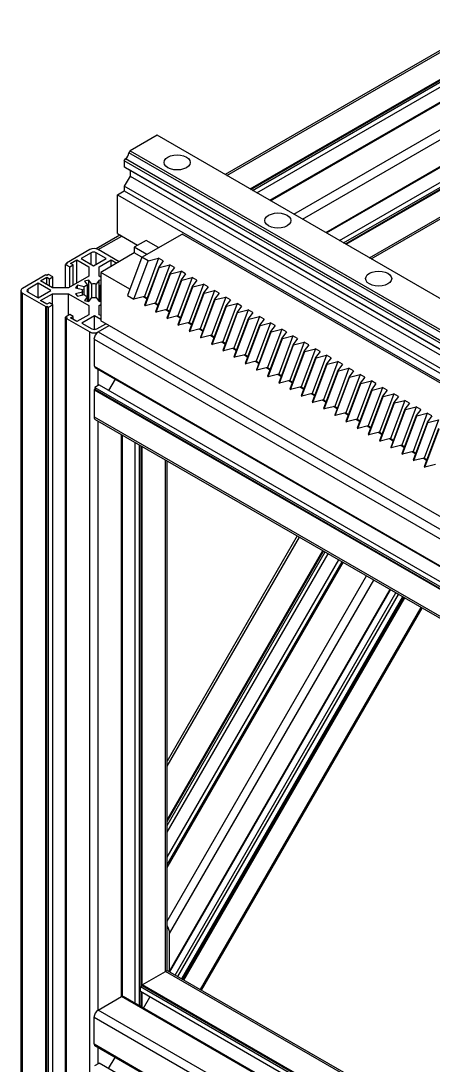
# Model space of a CAD drawing. Header units: millimetres. Extents: x 0 to 597, y 0 to 420.
# Drawn here: x 89.86 to 101.43, y 129.72 to 159.06 of the extents above; entities that cross this region are included whole.
import ezdxf

# ---------------------------------------------------------------- set-up
doc = ezdxf.new("R2010")
doc.units = ezdxf.units.MM

msp = doc.modelspace()

# ---------------------------------------------------------------- linework, layer by layer
at = {"color": 7, "linetype": 'Continuous', "lineweight": 25}
for p, q in [((149.595, 185.917), (95.593, 154.742)), ((96.297, 154.335), (149.208, 184.881)), ((96.32, 154.322), (149.208, 184.854)), ((96.367, 154.295), (149.208, 184.799)), ((96.485, 154.227), (149.208, 184.663)), ((96.848, 154.017), (149.208, 184.244)), ((96.872, 154.003), (149.208, 184.217)), ((98.418, 153.111), (149.208, 182.431)), ((98.442, 153.097), (149.208, 182.404)), ((98.805, 152.888), (149.032, 181.883)), ((98.923, 152.819), (149.032, 181.747)), ((98.97, 152.792), (149.032, 181.693)), ((98.993, 152.779), (149.032, 181.666)), ((99.697, 152.372), (149.208, 180.954)), ((93.685, 155.843), (92.926, 155.405)), ((117.592, 142.042), (93.685, 155.843)), ((92.926, 155.405), (92.895, 155.352)), ((117.584, 141.099), (92.895, 155.352)), ((92.926, 155.405), (117.584, 141.17)), ((92.763, 155.123), (92.794, 155.176)), ((117.584, 140.794), (92.763, 155.123)), ((92.763, 155.123), (92.763, 154.952)), ((92.763, 154.952), (117.584, 140.623)), ((92.794, 154.934), (92.763, 154.952)), ((117.584, 140.865), (92.794, 155.176)), ((92.794, 154.934), (117.584, 140.623)), ((92.926, 154.695), (92.763, 154.413)), ((117.584, 140.623), (92.895, 154.876)), ((92.926, 154.858), (92.895, 154.876)), ((92.926, 154.858), (117.584, 140.623)), ((92.926, 154.858), (92.926, 154.695)), ((92.926, 154.695), (117.584, 140.46)), ((117.318, 140.238), (92.763, 154.413)), ((92.763, 154.413), (92.763, 154.277)), ((92.575, 154.168), (92.763, 154.277)), ((92.575, 153.079), (92.575, 154.168)), ((92.575, 154.168), (117.011, 140.061)), ((92.763, 154.277), (117.2, 140.17)), ((92.644, 153.039), (91.973, 152.652)), ((92.575, 153.079), (93.14, 152.753)), ((93.376, 152.889), (93.046, 152.699)), ((93.258, 152.413), (94.389, 153.066)), ((93.729, 152.685), (93.376, 152.889)), ((116.965, 140.034), (94.389, 153.066)), ((91.797, 152.63), (91.141, 152.252)), ((92.621, 152.29), (92.032, 152.63)), ((93.399, 152.495), (93.046, 152.699)), ((93.046, 152.699), (93.046, 152.535)), ((91.259, 152.238), (91.434, 152.339)), ((91.434, 152.339), (91.768, 152.146)), ((91.434, 151.691), (91.434, 152.339)), ((91.834, 152.543), (91.552, 152.38)), ((91.552, 152.38), (91.905, 152.176)), ((91.905, 152.176), (92.259, 152.38)), ((92.259, 152.38), (91.976, 152.543)), ((92.061, 152.146), (92.395, 152.339)), ((93.046, 152.535), (92.103, 151.991)), ((92.395, 152.339), (92.551, 152.249)), ((92.395, 152.16), (92.395, 152.339)), ((93.258, 152.413), (92.857, 151.338)), ((93.033, 151.237), (93.433, 152.312)), ((93.258, 152.413), (93.046, 152.535)), ((93.433, 152.312), (93.258, 152.413)), ((93.729, 152.386), (93.328, 151.311)), ((93.433, 152.312), (93.729, 152.386)), ((93.859, 152.311), (93.729, 152.386)), ((93.859, 152.311), (93.73, 152.141)), ((91.165, 152.238), (91.118, 152.211)), ((91.118, 152.211), (91.236, 152.143)), ((91.118, 151.558), (91.118, 152.211)), ((91.141, 152.252), (91.165, 152.238)), ((91.141, 152.225), (91.141, 152.252)), ((91.236, 152.143), (91.33, 152.198)), ((91.236, 151.577), (91.236, 152.143)), ((91.33, 152.198), (91.259, 152.238)), ((91.33, 151.632), (91.33, 152.198)), ((91.768, 152.146), (91.768, 151.885)), ((92.061, 151.885), (92.061, 152.146)), ((92.924, 151.517), (92.103, 151.991)), ((92.103, 151.991), (92.103, 150.63)), ((93.73, 152.141), (93.329, 151.065)), ((93.347, 151.055), (93.748, 152.131)), ((94.043, 152.205), (93.642, 151.13)), ((94.044, 151.959), (93.644, 150.884)), ((93.748, 152.131), (93.73, 152.141)), ((93.748, 152.131), (94.043, 152.205)), ((94.357, 152.024), (93.957, 150.948)), ((94.173, 152.13), (94.043, 152.205)), ((94.173, 152.13), (94.044, 151.959)), ((94.062, 151.949), (94.044, 151.959)), ((94.062, 151.949), (94.357, 152.024)), ((94.487, 151.949), (94.357, 152.024)), ((90.566, 151.92), (89.911, 151.542)), ((90.345, 151.683), (90.062, 151.52)), ((90.698, 151.479), (90.345, 151.683)), ((90.345, 151.275), (90.345, 151.683)), ((90.416, 151.751), (90.59, 151.852)), ((90.75, 151.558), (90.416, 151.751)), ((90.59, 151.906), (90.566, 151.92)), ((90.637, 151.934), (90.59, 151.906)), ((90.59, 151.852), (90.661, 151.811)), ((90.59, 151.651), (90.59, 151.852)), ((90.755, 151.866), (90.637, 151.934)), ((90.661, 151.811), (90.755, 151.866)), ((90.661, 151.61), (90.661, 151.811)), ((90.755, 151.558), (90.755, 151.866)), ((91.768, 151.885), (91.203, 151.558)), ((91.772, 151.773), (91.649, 151.743)), ((91.649, 151.743), (91.728, 151.633)), ((91.851, 151.663), (91.772, 151.773)), ((91.772, 151.175), (91.772, 151.773)), ((92.057, 151.773), (91.978, 151.663)), ((92.103, 151.762), (92.057, 151.773)), ((92.057, 151.175), (92.057, 151.773)), ((92.103, 151.86), (92.061, 151.885)), ((93.661, 150.874), (94.062, 151.949)), ((94.359, 151.778), (93.958, 150.703)), ((93.975, 150.692), (94.376, 151.768)), ((94.672, 151.842), (94.271, 150.767)), ((94.487, 151.949), (94.359, 151.778)), ((94.376, 151.768), (94.359, 151.778)), ((94.376, 151.768), (94.672, 151.842)), ((94.802, 151.767), (94.672, 151.842)), ((94.802, 151.767), (94.673, 151.597)), ((89.862, 151.474), (89.862, 100.128)), ((89.911, 151.406), (90.566, 151.027)), ((90.062, 151.438), (90.345, 151.275)), ((90.345, 151.275), (90.698, 151.479)), ((90.416, 151.196), (90.75, 151.389)), ((91.203, 151.558), (90.75, 151.558)), ((90.75, 151.389), (91.203, 151.389)), ((90.75, 151.085), (90.75, 151.389)), ((91.203, 151.389), (91.768, 151.063)), ((91.203, 150.785), (91.203, 151.389)), ((91.447, 151.627), (91.396, 151.556)), ((91.396, 151.556), (91.587, 151.51)), ((91.587, 151.437), (91.396, 151.391)), ((91.396, 151.391), (91.447, 151.32)), ((91.638, 151.581), (91.447, 151.627)), ((91.447, 151.544), (91.447, 151.627)), ((91.587, 151.437), (91.587, 151.51)), ((91.587, 151.354), (91.587, 151.437)), ((91.638, 151.366), (91.638, 151.581)), ((91.728, 151.314), (91.728, 151.633)), ((91.851, 151.285), (91.851, 151.663)), ((91.978, 151.285), (91.978, 151.663)), ((92.101, 151.633), (92.103, 151.636)), ((92.101, 151.314), (92.101, 151.633)), ((94.673, 151.597), (94.272, 150.521)), ((94.29, 150.511), (94.69, 151.586)), ((94.986, 151.661), (94.585, 150.585)), ((94.987, 151.415), (94.586, 150.34)), ((94.604, 150.33), (95.005, 151.405)), ((94.69, 151.586), (94.673, 151.597)), ((94.69, 151.586), (94.986, 151.661)), ((95.3, 151.479), (94.899, 150.404)), ((95.116, 151.586), (94.986, 151.661)), ((95.116, 151.586), (94.987, 151.415)), ((95.005, 151.405), (94.987, 151.415)), ((95.005, 151.405), (95.3, 151.479)), ((95.43, 151.404), (95.3, 151.479)), ((95.43, 151.404), (95.301, 151.234)), ((90.59, 151.095), (90.416, 151.196)), ((90.661, 151.136), (90.59, 151.095)), ((90.637, 151.014), (90.755, 151.082)), ((90.755, 151.082), (90.661, 151.136)), ((90.755, 99.613), (90.755, 151.082)), ((91.447, 151.32), (91.638, 151.366)), ((91.728, 151.314), (91.649, 151.204)), ((91.649, 151.204), (91.772, 151.175)), ((91.728, 151.185), (91.728, 151.314)), ((91.772, 151.175), (91.851, 151.285)), ((91.978, 151.285), (92.057, 151.175)), ((92.057, 151.175), (92.103, 151.186)), ((92.061, 151.063), (92.103, 151.087)), ((92.103, 151.311), (92.101, 151.314)), ((92.101, 151.185), (92.101, 151.314)), ((92.857, 151.338), (93.033, 151.237)), ((93.328, 151.311), (93.033, 151.237)), ((93.396, 151.245), (93.295, 151.303)), ((93.328, 151.311), (93.404, 151.267)), ((93.642, 151.13), (93.347, 151.055)), ((93.71, 151.063), (93.609, 151.121)), ((93.642, 151.13), (93.719, 151.086)), ((95.301, 151.234), (94.901, 150.158)), ((94.918, 150.148), (95.319, 151.224)), ((95.614, 151.298), (95.214, 150.223)), ((95.319, 151.224), (95.301, 151.234)), ((95.319, 151.224), (95.614, 151.298)), ((95.929, 151.116), (95.528, 150.041)), ((95.744, 151.223), (95.614, 151.298)), ((95.744, 151.223), (95.616, 151.052)), ((95.633, 151.042), (95.929, 151.116)), ((96.059, 151.041), (95.929, 151.116)), ((90.566, 151.027), (90.59, 151.041)), ((90.566, 99.721), (90.566, 151.027)), ((90.59, 151.041), (90.637, 151.014)), ((90.59, 99.708), (90.59, 151.041)), ((90.637, 99.681), (90.637, 151.014)), ((91.236, 150.804), (91.118, 150.736)), ((91.33, 150.75), (91.236, 150.804)), ((91.768, 150.802), (91.434, 150.608)), ((91.768, 151.063), (91.768, 150.802)), ((92.061, 150.802), (92.061, 151.063)), ((92.103, 150.777), (92.061, 150.802)), ((93.329, 151.065), (93.347, 151.055)), ((93.644, 150.884), (93.661, 150.874)), ((93.957, 150.948), (93.661, 150.874)), ((94.025, 150.882), (93.924, 150.94)), ((93.957, 150.948), (94.033, 150.904)), ((95.616, 151.052), (95.215, 149.977)), ((95.232, 149.967), (95.633, 151.042)), ((95.93, 150.871), (95.529, 149.795)), ((95.547, 149.785), (95.947, 150.861)), ((95.633, 151.042), (95.616, 151.052)), ((96.243, 150.935), (95.842, 149.86)), ((96.059, 151.041), (95.93, 150.871)), ((95.947, 150.861), (95.93, 150.871)), ((95.947, 150.861), (96.243, 150.935)), ((96.373, 150.86), (96.243, 150.935)), ((96.373, 150.86), (96.244, 150.689)), ((91.118, 150.736), (91.165, 150.709)), ((91.118, 99.403), (91.118, 150.736)), ((91.165, 150.709), (91.141, 150.695)), ((91.141, 150.695), (91.797, 150.317)), ((91.141, 99.389), (91.141, 150.695)), ((91.259, 150.709), (91.33, 150.75)), ((91.434, 150.608), (91.259, 150.709)), ((91.33, 150.668), (91.33, 150.75)), ((91.924, 150.772), (91.57, 150.568)), ((91.57, 150.568), (91.853, 150.404)), ((92.103, 150.668), (91.924, 150.772)), ((91.924, 150.387), (91.924, 150.772)), ((91.995, 150.404), (92.245, 150.548)), ((92.032, 150.317), (92.339, 150.494)), ((118.472, 135.407), (92.103, 150.63)), ((93.958, 150.703), (93.975, 150.692)), ((94.271, 150.767), (93.975, 150.692)), ((94.339, 150.7), (94.238, 150.759)), ((94.271, 150.767), (94.347, 150.723)), ((94.272, 150.521), (94.29, 150.511)), ((94.585, 150.585), (94.29, 150.511)), ((94.653, 150.519), (94.552, 150.577)), ((94.585, 150.585), (94.661, 150.541)), ((96.244, 150.689), (95.843, 149.614)), ((95.861, 149.604), (96.262, 150.679)), ((96.557, 150.754), (96.156, 149.678)), ((96.558, 150.508), (96.158, 149.433)), ((96.175, 149.423), (96.576, 150.498)), ((96.262, 150.679), (96.244, 150.689)), ((96.262, 150.679), (96.557, 150.754)), ((96.871, 150.572), (96.471, 149.497)), ((96.687, 150.679), (96.557, 150.754)), ((96.687, 150.679), (96.558, 150.508)), ((96.576, 150.498), (96.558, 150.508)), ((96.576, 150.498), (96.871, 150.572)), ((97.001, 150.497), (96.871, 150.572)), ((97.001, 150.497), (96.873, 150.327)), ((94.586, 150.34), (94.604, 150.33)), ((94.899, 150.404), (94.604, 150.33)), ((94.967, 150.337), (94.867, 150.396)), ((94.899, 150.404), (94.976, 150.36)), ((95.214, 150.223), (94.918, 150.148)), ((95.282, 150.156), (95.181, 150.214)), ((95.214, 150.223), (95.29, 150.178)), ((96.873, 150.327), (96.472, 149.251)), ((96.49, 149.241), (96.89, 150.316)), ((97.186, 150.391), (96.785, 149.315)), ((96.89, 150.316), (96.873, 150.327)), ((96.89, 150.316), (97.186, 150.391)), ((97.5, 150.209), (97.099, 149.134)), ((97.316, 150.316), (97.186, 150.391)), ((97.316, 150.316), (97.187, 150.145)), ((97.205, 150.135), (97.5, 150.209)), ((97.63, 150.134), (97.5, 150.209)), ((91.915, 150.113), (91.915, 149.356)), ((94.901, 150.158), (94.918, 150.148)), ((95.215, 149.977), (95.232, 149.967)), ((95.528, 150.041), (95.232, 149.967)), ((95.596, 149.975), (95.495, 150.033)), ((95.528, 150.041), (95.604, 149.997)), ((97.187, 150.145), (96.786, 149.07)), ((96.804, 149.06), (97.205, 150.135)), ((97.501, 149.964), (97.101, 148.888)), ((97.118, 148.878), (97.519, 149.954)), ((97.205, 150.135), (97.187, 150.145)), ((97.814, 150.028), (97.414, 148.953)), ((97.63, 150.134), (97.501, 149.964)), ((97.519, 149.954), (97.501, 149.964)), ((97.519, 149.954), (97.814, 150.028)), ((97.944, 149.953), (97.814, 150.028)), ((97.944, 149.953), (97.815, 149.782)), ((95.529, 149.795), (95.547, 149.785)), ((95.842, 149.86), (95.547, 149.785)), ((95.91, 149.793), (95.809, 149.851)), ((95.842, 149.86), (95.919, 149.816)), ((95.843, 149.614), (95.861, 149.604)), ((96.156, 149.678), (95.861, 149.604)), ((96.224, 149.612), (96.124, 149.67)), ((96.156, 149.678), (96.233, 149.634)), ((97.815, 149.782), (97.415, 148.707)), ((97.432, 148.697), (97.833, 149.772)), ((98.129, 149.847), (97.728, 148.771)), ((97.833, 149.772), (97.815, 149.782)), ((97.833, 149.772), (98.129, 149.847)), ((98.443, 149.665), (98.042, 148.59)), ((98.259, 149.771), (98.129, 149.847)), ((98.259, 149.771), (98.13, 149.601)), ((98.147, 149.591), (98.443, 149.665)), ((98.573, 149.59), (98.443, 149.665)), ((91.915, 149.356), (117.464, 134.607)), ((91.938, 149.343), (91.938, 149.316)), ((96.158, 149.433), (96.175, 149.423)), ((96.471, 149.497), (96.175, 149.423)), ((96.539, 149.43), (96.438, 149.489)), ((96.471, 149.497), (96.547, 149.453)), ((98.13, 149.601), (97.729, 148.526)), ((97.747, 148.515), (98.147, 149.591)), ((98.444, 149.419), (98.043, 148.344)), ((98.061, 148.334), (98.462, 149.409)), ((98.147, 149.591), (98.13, 149.601)), ((98.757, 149.484), (98.356, 148.408)), ((98.573, 149.59), (98.444, 149.419)), ((98.462, 149.409), (98.444, 149.419)), ((98.462, 149.409), (98.757, 149.484)), ((98.887, 149.409), (98.757, 149.484)), ((98.887, 149.409), (98.758, 149.238)), ((91.938, 149.316), (117.44, 134.594)), ((96.472, 149.251), (96.49, 149.241)), ((96.785, 149.315), (96.49, 149.241)), ((96.853, 149.249), (96.752, 149.307)), ((96.785, 149.315), (96.861, 149.271)), ((96.786, 149.07), (96.804, 149.06)), ((97.099, 149.134), (96.804, 149.06)), ((97.167, 149.068), (97.066, 149.126)), ((97.099, 149.134), (97.176, 149.09)), ((98.758, 149.238), (98.358, 148.163)), ((98.375, 148.153), (98.776, 149.228)), ((99.071, 149.302), (98.671, 148.227)), ((99.073, 149.057), (98.672, 147.981)), ((98.689, 147.971), (99.09, 149.046)), ((98.776, 149.228), (98.758, 149.238)), ((98.776, 149.228), (99.071, 149.302)), ((99.386, 149.121), (98.985, 148.045)), ((99.201, 149.227), (99.071, 149.302)), ((99.201, 149.227), (99.073, 149.057)), ((99.09, 149.046), (99.073, 149.057)), ((99.09, 149.046), (99.386, 149.121)), ((99.516, 149.046), (99.386, 149.121)), ((99.516, 149.046), (99.387, 148.875)), ((92.056, 148.828), (91.938, 148.76)), ((91.938, 148.76), (91.938, 148.706)), ((91.938, 148.76), (117.342, 134.095)), ((92.056, 148.828), (117.342, 134.231)), ((92.504, 148.989), (92.322, 148.675)), ((97.101, 148.888), (97.118, 148.878)), ((97.414, 148.953), (97.118, 148.878)), ((97.482, 148.886), (97.381, 148.944)), ((97.414, 148.953), (97.49, 148.909)), ((97.728, 148.771), (97.432, 148.697)), ((97.796, 148.705), (97.695, 148.763)), ((97.728, 148.771), (97.804, 148.727)), ((99.387, 148.875), (98.986, 147.8)), ((99.004, 147.79), (99.404, 148.865)), ((99.7, 148.939), (99.299, 147.864)), ((99.404, 148.865), (99.387, 148.875)), ((99.404, 148.865), (99.7, 148.939)), ((100.014, 148.758), (99.613, 147.683)), ((99.83, 148.864), (99.7, 148.939)), ((99.83, 148.864), (99.701, 148.694)), ((99.719, 148.684), (100.014, 148.758)), ((100.144, 148.683), (100.014, 148.758)), ((91.938, 148.706), (91.915, 148.692)), ((91.915, 148.692), (117.342, 134.014)), ((91.915, 148.692), (91.915, 147.936)), ((91.938, 148.706), (117.342, 134.041)), ((97.415, 148.707), (97.432, 148.697)), ((97.729, 148.526), (97.747, 148.515)), ((98.042, 148.59), (97.747, 148.515)), ((98.11, 148.523), (98.009, 148.581)), ((98.042, 148.59), (98.118, 148.546)), ((99.701, 148.694), (99.3, 147.618)), ((99.318, 147.608), (99.719, 148.684)), ((100.015, 148.512), (99.615, 147.437)), ((99.632, 147.427), (100.033, 148.502)), ((99.719, 148.684), (99.701, 148.694)), ((100.328, 148.577), (99.928, 147.501)), ((100.144, 148.683), (100.015, 148.512)), ((100.033, 148.502), (100.015, 148.512)), ((100.033, 148.502), (100.328, 148.577)), ((100.458, 148.501), (100.328, 148.577)), ((100.458, 148.501), (100.33, 148.331)), ((98.043, 148.344), (98.061, 148.334)), ((98.356, 148.408), (98.061, 148.334)), ((98.424, 148.342), (98.324, 148.4)), ((98.356, 148.408), (98.433, 148.364)), ((98.358, 148.163), (98.375, 148.153)), ((98.671, 148.227), (98.375, 148.153)), ((98.739, 148.16), (98.638, 148.219)), ((98.671, 148.227), (98.747, 148.183)), ((100.33, 148.331), (99.929, 147.256)), ((99.946, 147.245), (100.347, 148.321)), ((100.643, 148.395), (100.242, 147.32)), ((100.644, 148.149), (100.243, 147.074)), ((100.347, 148.321), (100.33, 148.331)), ((100.347, 148.321), (100.643, 148.395)), ((100.957, 148.214), (100.556, 147.138)), ((100.773, 148.32), (100.643, 148.395)), ((100.773, 148.32), (100.644, 148.149)), ((100.661, 148.139), (100.644, 148.149)), ((100.661, 148.139), (100.957, 148.214)), ((101.087, 148.139), (100.957, 148.214)), ((91.949, 147.859), (117.705, 132.991)), ((98.672, 147.981), (98.689, 147.971)), ((98.985, 148.045), (98.689, 147.971)), ((99.053, 147.979), (98.952, 148.037)), ((98.985, 148.045), (99.061, 148.001)), ((99.299, 147.864), (99.004, 147.79)), ((99.367, 147.798), (99.266, 147.856)), ((99.299, 147.864), (99.376, 147.82)), ((100.261, 147.064), (100.661, 148.139)), ((100.958, 147.968), (100.557, 146.893)), ((100.575, 146.883), (100.976, 147.958)), ((101.271, 148.032), (100.871, 146.957)), ((101.087, 148.139), (100.958, 147.968)), ((100.976, 147.958), (100.958, 147.968)), ((100.976, 147.958), (101.271, 148.032)), ((101.401, 147.957), (101.271, 148.032)), ((101.401, 147.957), (101.272, 147.787)), ((98.986, 147.8), (99.004, 147.79)), ((99.3, 147.618), (99.318, 147.608)), ((99.613, 147.683), (99.318, 147.608)), ((99.681, 147.616), (99.581, 147.674)), ((99.613, 147.683), (99.69, 147.639)), ((101.272, 147.787), (100.872, 146.711)), ((100.889, 146.701), (101.29, 147.777)), ((101.585, 147.851), (101.185, 146.775)), ((101.587, 147.605), (101.186, 146.53)), ((101.204, 146.52), (101.604, 147.595)), ((101.29, 147.777), (101.272, 147.787)), ((101.29, 147.777), (101.585, 147.851)), ((92.688, 131.643), (92.688, 147.433)), ((92.711, 131.629), (92.711, 147.419)), ((99.615, 147.437), (99.632, 147.427)), ((99.928, 147.501), (99.632, 147.427)), ((99.996, 147.435), (99.895, 147.493)), ((99.928, 147.501), (100.004, 147.457)), ((100.242, 147.32), (99.946, 147.245)), ((100.31, 147.253), (100.209, 147.312)), ((100.242, 147.32), (100.318, 147.276)), ((93.074, 131.447), (93.074, 147.21)), ((93.192, 131.379), (93.192, 147.142)), ((93.239, 131.934), (93.239, 147.115)), ((93.263, 131.948), (93.263, 147.101)), ((99.929, 147.256), (99.946, 147.245)), ((100.243, 147.074), (100.261, 147.064)), ((100.556, 147.138), (100.261, 147.064)), ((100.624, 147.072), (100.523, 147.13)), ((100.556, 147.138), (100.633, 147.094)), ((93.967, 132.369), (93.967, 146.694)), ((100.557, 146.893), (100.575, 146.883)), ((100.871, 146.957), (100.575, 146.883)), ((100.939, 146.89), (100.838, 146.949)), ((100.871, 146.957), (100.947, 146.913)), ((100.872, 146.711), (100.889, 146.701)), ((101.185, 146.775), (100.889, 146.701)), ((101.253, 146.709), (101.152, 146.767)), ((101.185, 146.775), (101.261, 146.731)), ((101.186, 146.53), (101.204, 146.52)), ((101.499, 146.594), (101.204, 146.52)), ((97.621, 144.585), (93.967, 138.257)), ((93.967, 136.603), (98.337, 144.172)), ((93.967, 136.564), (98.353, 144.162)), ((93.967, 136.455), (98.401, 144.135)), ((93.967, 136.263), (98.484, 144.087)), ((93.967, 135.56), (98.788, 143.911)), ((93.967, 135.345), (98.881, 143.857)), ((93.967, 135.275), (98.912, 143.84)), ((94.036, 132.346), (100.232, 143.078)), ((94.044, 132.337), (100.241, 143.072)), ((94.192, 132.251), (100.39, 142.987)), ((94.266, 132.209), (100.464, 142.944)), ((94.384, 132.141), (100.582, 142.876)), ((94.417, 132.121), (100.615, 142.857)), ((94.44, 132.108), (100.638, 142.843)), ((94.93, 131.825), (101.128, 142.56)), ((94.036, 132.346), (94.036, 133.416)), ((93.263, 131.975), (93.918, 132.353)), ((151.852, 98.965), (94.001, 132.361)), ((94.012, 132.355), (94.012, 132.36)), ((94.012, 132.36), (94.036, 132.346)), ((93.216, 131.92), (93.263, 131.948)), ((151.852, 98.07), (93.216, 131.92)), ((93.216, 131.784), (93.216, 131.92)), ((151.852, 97.934), (93.216, 131.784)), ((93.239, 131.352), (93.239, 131.771)), ((151.852, 98.152), (93.263, 131.975)), ((93.263, 131.948), (93.263, 131.975)), ((151.852, 98.125), (93.263, 131.948)), ((93.263, 131.338), (93.263, 131.757)), ((92.032, 131.265), (92.688, 131.643)), ((151.852, 97.488), (92.688, 131.643)), ((92.711, 131.629), (92.735, 131.643)), ((151.852, 97.515), (92.735, 131.643)), ((93.301, 131.316), (93.482, 131.631)), ((151.783, 96.499), (91.915, 131.06)), ((91.915, 130.304), (91.915, 131.06)), ((151.783, 95.742), (91.915, 130.304)), ((91.938, 130.263), (91.938, 130.29)), ((151.807, 95.702), (91.938, 130.263)), ((91.938, 129.708), (92.056, 129.776)), ((151.852, 95.256), (92.056, 129.776)), ((92.322, 129.622), (92.504, 129.936))]:
    msp.add_line(p, q, dxfattribs=at)
at = {"color": 8, "linetype": 'Continuous', "lineweight": 25}
for p, q in [((95.641, 154.714), (149.595, 185.86)), ((97.527, 153.625), (149.208, 183.46)), ((97.763, 153.489), (149.208, 183.188)), ((99.649, 152.4), (149.208, 181.011)), ((92.032, 152.63), (92.692, 153.011)), ((91.834, 152.217), (91.834, 152.543)), ((91.976, 152.217), (91.976, 152.543)), ((89.911, 100.1), (89.911, 151.406)), ((90.062, 151.438), (90.062, 151.52)), ((91.797, 99.011), (91.797, 150.317)), ((92.032, 150.317), (117.965, 135.347)), ((91.915, 150.113), (117.918, 135.102)), ((92.032, 148.815), (92.032, 149.261)), ((91.915, 147.936), (117.704, 133.047)), ((92.032, 131.265), (92.032, 147.811)), ((93.918, 132.353), (93.918, 146.723)), ((93.967, 138.116), (97.682, 144.55)), ((93.967, 133.761), (99.567, 143.461)), ((94.036, 133.416), (99.768, 143.345)), ((94.904, 131.84), (101.102, 142.576)), ((151.852, 98.909), (93.918, 132.353)), ((151.852, 96.731), (92.032, 131.265)), ((92.032, 129.762), (92.032, 130.208))]:
    msp.add_line(p, q, dxfattribs=at)
at = {"color": 7, "linetype": 'Continuous', "lineweight": 25, "flags": 128}
for points in [[(94.507, 154.93), (94.431, 154.897), (94.343, 154.875), (94.248, 154.868), (94.153, 154.875), (94.065, 154.897), (93.989, 154.93), (93.93, 154.974), (93.894, 155.025), (93.881, 155.08), (93.894, 155.135), (93.93, 155.186), (93.989, 155.23), (94.065, 155.263), (94.153, 155.284), (94.248, 155.292), (94.343, 155.284), (94.431, 155.263), (94.507, 155.23), (94.566, 155.186), (94.602, 155.135), (94.615, 155.08), (94.602, 155.025), (94.566, 154.974), (94.507, 154.93)], [(97.336, 153.297), (97.26, 153.264), (97.171, 153.243), (97.076, 153.235), (96.982, 153.243), (96.893, 153.264), (96.817, 153.297), (96.759, 153.341), (96.722, 153.392), (96.71, 153.447), (96.722, 153.502), (96.759, 153.553), (96.817, 153.597), (96.893, 153.63), (96.982, 153.652), (97.076, 153.659), (97.171, 153.652), (97.26, 153.63), (97.336, 153.597), (97.394, 153.553), (97.431, 153.502), (97.443, 153.447), (97.431, 153.392), (97.394, 153.341), (97.336, 153.297)], [(100.164, 151.665), (100.088, 151.631), (100, 151.61), (99.905, 151.603), (99.81, 151.61), (99.722, 151.631), (99.646, 151.665), (99.587, 151.708), (99.551, 151.759), (99.538, 151.814), (99.551, 151.869), (99.587, 151.92), (99.646, 151.964), (99.722, 151.998), (99.81, 152.019), (99.905, 152.026), (100, 152.019), (100.088, 151.998), (100.164, 151.964), (100.222, 151.92), (100.259, 151.869), (100.272, 151.814), (100.259, 151.759), (100.222, 151.708), (100.164, 151.665)]]:
    msp.add_lwpolyline(points, dxfattribs=at)
at = {"color": 7, "linetype": 'Continuous', "lineweight": 25}
for centre, radius, start, end in [((92.656, 155.373), 0.24, 304.9998, 355.0002), ((91.915, 152.403), 0.256, 62.6117, 117.3891), ((91.905, 152.407), 0.154, 62.6117, 117.3896), ((91.915, 151.093), 0.573, 83.6501, 96.3484), ((89.937, 151.474), 0.0728, 110.785, 249.2126), ((90.077, 151.479), 0.0437, 110.7843, 249.2117), ((91.695, 151.474), 0.113, 161.1855, 198.8189), ((91.837, 151.34), 0.313, 110.4762, 129.5185), ((91.837, 151.607), 0.313, 230.4742, 249.5312), ((91.915, 151.855), 0.573, 263.6513, 276.3472), ((91.915, 150.545), 0.256, 242.6117, 297.3891), ((91.924, 150.541), 0.154, 242.6125, 297.3875), ((92.17, 150.101), 0.256, 122.6082, 177.3918), ((91.994, 147.925), 0.0799, 172.7498, 235.9425), ((93.967, 132.285), 0.0838, 65.6912, 125.6215), ((92.17, 131.049), 0.256, 122.6052, 177.3948)]:
    msp.add_arc(centre, radius, start, end, dxfattribs=at)
msp.add_ellipse((93.918, 133.484), major_axis=(-0.054, 0.202), ratio=0.517638, start_param=4.234807, end_param=5.378525, dxfattribs=at)

doc.saveas('drawing.dxf')
